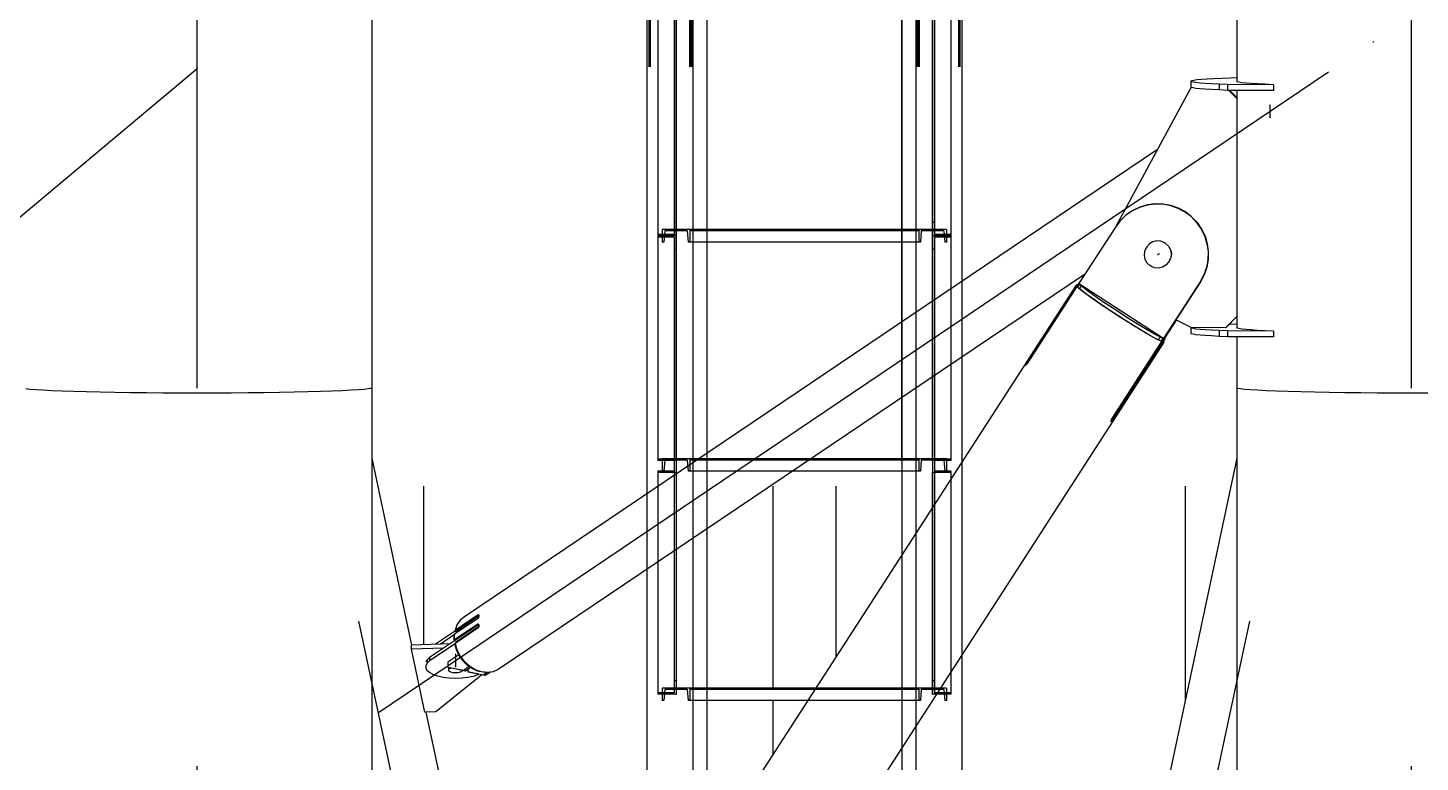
# Model space of a CAD drawing. Header units: millimetres. Extents: x 150209.93 to 150215.05, y 136675.65 to 136679.93.
# Drawn here: x 150211.2815 to 150211.403, y 136677.3883 to 136677.4523 of the extents above; entities that cross this region are included whole.
import ezdxf

# ---------------------------------------------------------------- set-up
doc = ezdxf.new("R2010")
doc.units = ezdxf.units.MM
doc.header["$LTSCALE"] = 0.25
for name, pattern in [('CENTER', [50.8, 31.75, -6.35, 6.35, -6.35]), ('XKITLINE00', [0]), ('XKITLINE02', [4, 2, -2]), ('XKITLINE03', [6, 3, -1, 1, -1])]:
    doc.linetypes.add(name, pattern=pattern)

# ---------------------------------------------------------------- blocks, each defined once
blk = doc.blocks.new('çatıı')
at = {"color": 8, "linetype": 'CENTER'}
for p, q in [((11840, 8951.04), (11840, 10620.27)), ((12370, 8951.04), (12370, 10620.27)), ((12015, 8360.27), (11840, 9180.27)), ((11840, 8360.27), (12370, 9180.27)), ((12195, 8360.27), (12370, 9180.27)), ((11919.13, 8809.46), (12353.27, 9101.89)), ((10096.38, 7630.28), (11840, 9090.27)), ((12308.29, 9068.84), (12308.29, 9074.35)), ((12259.23, 9009.2), (12259.83, 9009.53)), ((11840, 7286.23), (11840, 8951.04)), ((12370, 7286.23), (12370, 8951.04)), ((12015, 8100.54), (12015, 8908.22)), ((12195, 8100.54), (12195, 8908.22)), ((11952.81, 8834.91), (11952.81, 8829.39))]:
    blk.add_line(p, q, dxfattribs=at)
at = {"color": 116, "linetype": 'XKITLINE02', "true_color": 0x136734}
for p, q in [((12037.16, 9590.91), (12037.15, 7919.31)), ((12037.69, 9590.91), (12037.69, 7919.31)), ((12054.92, 9590.91), (12054.92, 7919.31)), ((12055, 9590.95), (12055, 7919.31)), ((12055.46, 9590.91), (12055.45, 7919.31)), ((12055.85, 9590.95), (12055.85, 7919.31)), ((12147.49, 9590.95), (12147.48, 7919.31)), ((12147.49, 9590.95), (12147.48, 7919.31)), ((12154.14, 9590.95), (12154.13, 7919.31)), ((12154.14, 9590.95), (12154.13, 7919.31)), ((12154.54, 9590.91), (12154.53, 7919.31)), ((12154.99, 9590.95), (12154.98, 7919.31)), ((12154.99, 9590.95), (12154.98, 7919.31)), ((12155.07, 9590.91), (12155.07, 7919.31)), ((12172.3, 9590.91), (12172.3, 7919.31)), ((12172.84, 9590.91), (12172.83, 7919.31)), ((12048.21, 9119.94), (12048.21, 9017.96)), ((12049.01, 9119.94), (12049.01, 9017.38)), ((12160.98, 9119.94), (12160.98, 9017.38)), ((12161.78, 9119.94), (12161.78, 9017.96)), ((12041.01, 9114.7), (12041.01, 9017.38)), ((12168.98, 9114.7), (12168.98, 9017.38)), ((12049.01, 9023.2), (12048.21, 9023.2)), ((12161.78, 9023.2), (12160.98, 9023.2)), ((12048.21, 9017.96), (12041.01, 9017.96)), ((12049.01, 9017.38), (12041.01, 9017.38)), ((12041.01, 9017.38), (12041.01, 8919.35)), ((12049.01, 9017.38), (12041.01, 9017.38)), ((12048.21, 9016.8), (12041.01, 9016.8)), ((12043.01, 9020.13), (12043.01, 9014.63)), ((12055.01, 9020.13), (12043.01, 9020.13)), ((12043.01, 9020.13), (12043.01, 9014.63)), ((12044.07, 9019.43), (12043.69, 9014.63)), ((12044.07, 9019.43), (12043.69, 9014.63)), ((12053.94, 9019.43), (12044.07, 9019.43)), ((12048.21, 9016.8), (12048.21, 8914.13)), ((12049.01, 9020.13), (12049.01, 9017.38)), ((12049.01, 9017.38), (12049.01, 8914.13)), ((12053.94, 9019.43), (12054.33, 9014.63)), ((12053.94, 9019.43), (12054.33, 9014.63)), ((12055.01, 9020.13), (12055.01, 9014.63)), ((12062.5, 9020.13), (12055.01, 9020.13)), ((12055.01, 9020.13), (12055.01, 9014.63)), ((12055.01, 9020.13), (12055.01, 9014.63)), ((12154.99, 9019.43), (12055.01, 9019.43)), ((12154.99, 9020.13), (12147.49, 9020.13)), ((12154.99, 9020.13), (12154.99, 9014.63)), ((12154.99, 9020.13), (12154.99, 9014.63)), ((12166.99, 9020.13), (12154.99, 9020.13)), ((12154.99, 9020.13), (12154.99, 9014.63)), ((12156.05, 9019.43), (12155.67, 9014.63)), ((12156.05, 9019.43), (12155.67, 9014.63)), ((12165.92, 9019.43), (12156.05, 9019.43)), ((12160.98, 9017.38), (12160.98, 8914.13)), ((12168.98, 9017.38), (12160.98, 9017.38)), ((12168.98, 9017.38), (12160.98, 9017.38)), ((12168.98, 9017.96), (12161.78, 9017.96)), ((12161.78, 9016.8), (12161.78, 8914.13)), ((12168.98, 9016.8), (12161.78, 9016.8)), ((12165.92, 9019.43), (12166.31, 9014.63)), ((12165.92, 9019.43), (12166.31, 9014.63)), ((12166.99, 9020.13), (12166.99, 9014.63)), ((12166.99, 9020.13), (12166.99, 9014.63)), ((12168.98, 9017.38), (12168.98, 8919.35)), ((12043.69, 9014.63), (12043.01, 9014.63)), ((12049.01, 9011.57), (12048.21, 9011.57)), ((12055.01, 9014.63), (12054.33, 9014.63)), ((12062.5, 9014.63), (12055.01, 9014.63)), ((12154.99, 9014.63), (12147.49, 9014.63)), ((12155.67, 9014.63), (12154.99, 9014.63)), ((12161.78, 9011.57), (12160.98, 9011.57)), ((12166.99, 9014.63), (12166.31, 9014.63)), ((12173.68, 8997.38), (12173.68, 8964.48)), ((12153.68, 8983.91), (12153.68, 8951.01)), ((12147.49, 8979.73), (12147.49, 8946.83)), ((12049.01, 8919.93), (12041.01, 8919.93)), ((12043.01, 8920.13), (12043.01, 8914.63)), ((12055.01, 8920.13), (12043.01, 8920.13)), ((12043.01, 8920.13), (12043.01, 8914.63)), ((12044.07, 8919.43), (12043.69, 8914.63)), ((12044.07, 8919.43), (12043.69, 8914.63)), ((12053.94, 8919.43), (12044.07, 8919.43)), ((12049.01, 8919.94), (12048.21, 8919.94)), ((12048.21, 8919.94), (12048.21, 8817.96)), ((12049.01, 8919.94), (12049.01, 8817.38)), ((12053.94, 8919.43), (12054.33, 8914.63)), ((12053.94, 8919.43), (12054.33, 8914.63)), ((12055.01, 8920.13), (12055.01, 8914.63)), ((12107.84, 8920.13), (12055.01, 8920.13)), ((12055.01, 8920.13), (12055.01, 8914.63)), ((12055.01, 8920.13), (12055.01, 8914.63)), ((12154.99, 8919.43), (12055.01, 8919.43)), ((12062.5, 8922.49), (12062.5, 8889.59)), ((12154.99, 8920.13), (12147.49, 8920.13)), ((12154.99, 8920.13), (12154.99, 8914.63)), ((12154.99, 8920.13), (12154.99, 8914.63)), ((12166.99, 8920.13), (12154.99, 8920.13)), ((12154.99, 8920.13), (12154.99, 8914.63)), ((12156.05, 8919.43), (12155.67, 8914.63)), ((12156.05, 8919.43), (12155.67, 8914.63)), ((12165.92, 8919.43), (12156.05, 8919.43)), ((12160.98, 8919.94), (12160.98, 8817.38)), ((12161.78, 8919.94), (12160.98, 8919.94)), ((12168.98, 8919.93), (12160.98, 8919.93)), ((12161.78, 8919.94), (12161.78, 8817.96)), ((12165.92, 8919.43), (12166.31, 8914.63)), ((12165.92, 8919.43), (12166.31, 8914.63)), ((12166.99, 8920.13), (12166.99, 8914.63)), ((12166.99, 8920.13), (12166.99, 8914.63)), ((12048.21, 8919.35), (12041.01, 8919.35)), ((12048.21, 8914.7), (12041.01, 8914.7)), ((12041.01, 8914.7), (12041.01, 8817.38)), ((12049.01, 8914.12), (12041.01, 8914.12)), ((12043.69, 8914.63), (12043.01, 8914.63)), ((12049.01, 8914.13), (12048.21, 8914.13)), ((12049.01, 8913.4), (12049.01, 8817.38)), ((12055.01, 8914.63), (12054.33, 8914.63)), ((12099.68, 8914.63), (12055.01, 8914.63)), ((12056.3, 8918.31), (12056.3, 8885.41)), ((12154.99, 8914.63), (12147.49, 8914.63)), ((12155.67, 8914.63), (12154.99, 8914.63)), ((12161.78, 8914.13), (12160.98, 8914.13)), ((12168.98, 8914.12), (12160.98, 8914.12)), ((12168.98, 8919.35), (12161.78, 8919.35)), ((12168.98, 8914.7), (12161.78, 8914.7)), ((12166.99, 8914.63), (12166.31, 8914.63)), ((12168.98, 8914.7), (12168.98, 8817.38)), ((12173.68, 8918.63), (12173.68, 8834.47)), ((12036.3, 8904.84), (12036.3, 8871.94)), ((12153.68, 8887.68), (12153.68, 8803.53)), ((12147.49, 8878.09), (12147.49, 8793.94)), ((12049.01, 8823.2), (12048.21, 8823.2)), ((12161.78, 8823.2), (12160.98, 8823.2)), ((12048.21, 8817.96), (12041.01, 8817.96)), ((12049.01, 8817.38), (12041.01, 8817.38)), ((12043.01, 8820.13), (12043.01, 8814.63)), ((12055.01, 8820.13), (12043.01, 8820.13)), ((12043.01, 8820.13), (12043.01, 8814.63)), ((12044.07, 8819.43), (12043.69, 8814.63)), ((12044.07, 8819.43), (12043.69, 8814.63)), ((12053.94, 8819.43), (12044.07, 8819.43)), ((12053.94, 8819.43), (12054.33, 8814.63)), ((12053.94, 8819.43), (12054.33, 8814.63)), ((12055.01, 8820.13), (12055.01, 8814.63)), ((12062.5, 8820.13), (12055.01, 8820.13)), ((12055.01, 8820.13), (12055.01, 8814.63)), ((12055.01, 8820.13), (12055.01, 8814.63)), ((12154.99, 8819.43), (12055.01, 8819.43)), ((12154.99, 8820.13), (12110.02, 8820.13)), ((12154.99, 8820.13), (12154.99, 8814.63)), ((12154.99, 8820.13), (12154.99, 8814.63)), ((12166.99, 8820.13), (12154.99, 8820.13)), ((12154.99, 8820.13), (12154.99, 8814.63)), ((12156.05, 8819.43), (12155.67, 8814.63)), ((12156.05, 8819.43), (12155.67, 8814.63)), ((12165.92, 8819.43), (12156.05, 8819.43)), ((12168.98, 8817.38), (12160.98, 8817.38)), ((12168.98, 8817.96), (12161.78, 8817.96)), ((12165.92, 8819.43), (12166.31, 8814.63)), ((12165.92, 8819.43), (12166.31, 8814.63)), ((12166.99, 8820.13), (12166.99, 8814.63)), ((12166.99, 8820.13), (12166.99, 8814.63)), ((12043.69, 8814.63), (12043.01, 8814.63)), ((12055.01, 8814.63), (12054.33, 8814.63)), ((12062.5, 8814.63), (12055.01, 8814.63)), ((12154.99, 8814.63), (12106.47, 8814.63)), ((12155.67, 8814.63), (12154.99, 8814.63)), ((12166.99, 8814.63), (12166.31, 8814.63))]:
    blk.add_line(p, q, dxfattribs=at)
at = {"color": 1, "linetype": 'XKITLINE03'}
for p, q in [((12049, 7919.31), (12049.01, 9590.91)), ((12055, 9590.95), (12055, 7919.31)), ((12147.48, 7919.31), (12147.49, 9590.95)), ((12160.98, 7919.31), (12160.98, 9590.91)), ((12049.01, 9114.12), (12049.01, 9017.38)), ((12160.98, 9017.38), (12160.98, 9114.12)), ((12049.01, 9017.38), (12049.01, 8919.93)), ((12055.01, 9020.13), (12154.99, 9020.13)), ((12055.01, 9020.13), (12055.01, 9020.13)), ((12154.99, 9020.13), (12154.99, 9020.13)), ((12160.98, 8919.93), (12160.98, 9017.38)), ((12055.01, 8920.13), (12154.99, 8920.13)), ((12055.01, 8920.13), (12055.01, 8920.13)), ((12154.99, 8920.13), (12154.99, 8920.13)), ((12049.01, 8914.12), (12049.01, 8817.38)), ((12160.98, 8817.38), (12160.98, 8914.12)), ((12055.01, 8820.13), (12154.99, 8820.13)), ((12055.01, 8820.13), (12055.01, 8820.13)), ((12154.99, 8820.13), (12154.99, 8820.13))]:
    blk.add_line(p, q, dxfattribs=at)
at = {"color": 7, "linetype": 'XKITLINE00'}
for p, q in [((12036.31, 9157.44), (12036.3, 8904.84)), ((12056.31, 9157.44), (12056.3, 8918.31)), ((12062.5, 9157.44), (12062.5, 8922.49)), ((12147.49, 9157.44), (12147.49, 8979.73)), ((12153.68, 9157.44), (12153.68, 8983.91)), ((12173.68, 9157.44), (12173.68, 8997.38)), ((12147.49, 9020.13), (12062.5, 9020.13)), ((12147.49, 9014.63), (12062.5, 9014.63)), ((12173.68, 8964.48), (12173.68, 8918.63)), ((12153.68, 8951.01), (12153.68, 8887.68)), ((12147.49, 8946.83), (12147.49, 8878.09)), ((12147.49, 8920.13), (12107.84, 8920.13)), ((12147.49, 8914.63), (12099.68, 8914.63)), ((12062.5, 8889.59), (12062.5, 8746.61)), ((12056.3, 8885.41), (12056.3, 8737.02)), ((12036.3, 8871.94), (12036.3, 8706.08)), ((12173.68, 8834.47), (12173.68, 8383.05)), ((12110.02, 8820.13), (12062.5, 8820.13)), ((12106.47, 8814.63), (12062.5, 8814.63)), ((12153.68, 8803.53), (12153.68, 8383.05)), ((12147.49, 8793.94), (12147.48, 8383.05))]:
    blk.add_line(p, q, dxfattribs=at)
at = {"color": 8, "linetype": 'XKITLINE00'}
for p, q in [((11916.2, 9141.74), (11916.2, 8951.04)), ((12293.8, 9141.74), (12293.8, 9084.56)), ((12274.05, 9084.91), (12273.7, 9084.71)), ((12273.7, 9084.71), (12273.7, 9082.21)), ((12273.7, 9084.71), (12273.89, 9084.52)), ((12274.62, 9084.33), (12273.89, 9084.52)), ((12274.94, 9085.1), (12274.05, 9084.91)), ((12275.88, 9084.14), (12274.62, 9084.33)), ((12276.35, 9085.29), (12274.94, 9085.1)), ((12277.67, 9083.95), (12275.88, 9084.14)), ((12278.29, 9085.47), (12276.35, 9085.29)), ((12279.96, 9083.77), (12277.67, 9083.95)), ((12280.73, 9085.65), (12278.29, 9085.47)), ((12282.75, 9083.6), (12279.96, 9083.77)), ((12283.66, 9085.82), (12280.73, 9085.65)), ((12286.02, 9083.43), (12282.75, 9083.6)), ((12287.06, 9085.99), (12283.66, 9085.82)), ((12286.02, 9083.43), (12286.02, 9080.93)), ((12289.73, 9083.27), (12286.02, 9083.43)), ((12290.91, 9086.14), (12287.06, 9085.99)), ((12293.8, 9086.24), (12290.91, 9086.14)), ((12293.8, 9084.75), (12293.67, 9084.68)), ((12293.67, 9084.68), (12293.86, 9084.49)), ((12294.59, 9084.29), (12293.86, 9084.49)), ((12295.85, 9084.1), (12294.59, 9084.29)), ((12297.64, 9083.92), (12295.85, 9084.1)), ((12299.93, 9083.74), (12297.64, 9083.92)), ((12302.72, 9083.56), (12299.93, 9083.74)), ((12305.99, 9083.4), (12302.72, 9083.56)), ((12273.81, 9082.11), (12240.92, 9021.34)), ((12273.7, 9082.21), (12273.89, 9082.02)), ((12274.62, 9081.83), (12273.89, 9082.02)), ((12275.88, 9081.64), (12274.62, 9081.83)), ((12277.67, 9081.45), (12275.88, 9081.64)), ((12279.96, 9081.27), (12277.67, 9081.45)), ((12282.75, 9081.1), (12279.96, 9081.27)), ((12286.02, 9080.93), (12282.75, 9081.1)), ((12289.73, 9080.77), (12286.02, 9080.93)), ((12289.73, 9083.27), (12289.73, 9080.77)), ((12309.7, 9083.24), (12289.73, 9083.27)), ((12309.7, 9080.74), (12289.73, 9080.77)), ((12290.29, 9080.77), (12293.8, 9077.25)), ((12290.71, 9080.77), (12293.8, 9077.68)), ((12293.8, 9080.77), (12293.8, 8977.1)), ((12309.7, 9083.24), (12305.99, 9083.4)), ((12309.7, 9083.24), (12309.7, 9080.74)), ((12259.08, 9054.9), (11956.7, 8851.22)), ((12251.31, 9029.73), (12248.21, 9028.24)), ((12251.45, 9029.8), (12248.34, 9028.31)), ((12254.62, 9030.71), (12251.31, 9029.73)), ((12254.75, 9030.78), (12251.45, 9029.8)), ((12258.03, 9031.16), (12254.62, 9030.71)), ((12258.17, 9031.24), (12254.75, 9030.78)), ((12261.48, 9031.07), (12258.03, 9031.16)), ((12261.62, 9031.15), (12258.17, 9031.24)), ((12264.87, 9030.45), (12261.48, 9031.07)), ((12265.01, 9030.52), (12261.62, 9031.15)), ((12268.12, 9029.29), (12264.87, 9030.45)), ((12268.26, 9029.37), (12265.01, 9030.52)), ((12271.16, 9027.65), (12268.12, 9029.29)), ((12271.29, 9027.73), (12268.26, 9029.37)), ((12242.87, 9023.91), (12240.78, 9021.17)), ((12245.37, 9026.28), (12242.87, 9023.91)), ((12248.21, 9028.24), (12245.37, 9026.28)), ((12248.34, 9028.31), (12248.21, 9028.24)), ((12248.34, 9028.31), (12248.29, 9028.28)), ((12273.9, 9025.55), (12271.16, 9027.65)), ((12274.03, 9025.63), (12271.29, 9027.73)), ((12273.9, 9025.55), (12276.27, 9023.05)), ((12274.03, 9025.63), (12276.41, 9023.12)), ((12276.27, 9023.05), (12278.23, 9020.21)), ((12276.41, 9023.12), (12278.37, 9020.28)), ((12240.78, 9021.17), (12223.98, 8995.17)), ((12278.23, 9020.21), (12279.72, 9017.09)), ((12278.37, 9020.28), (12279.86, 9017.17)), ((12279.72, 9017.09), (12280.71, 9013.78)), ((12279.86, 9017.17), (12280.85, 9013.86)), ((12253.44, 9010.55), (12253.26, 9008.81)), ((12254.15, 9012.15), (12253.44, 9010.55)), ((12254.42, 9012.57), (12254.15, 9012.15)), ((12255.59, 9013.87), (12254.42, 9012.57)), ((12257.1, 9014.75), (12255.59, 9013.87)), ((12258.81, 9015.11), (12257.1, 9014.75)), ((12257.14, 9014.77), (12257.1, 9014.75)), ((12258.85, 9015.14), (12257.14, 9014.77)), ((12260.55, 9014.93), (12258.81, 9015.11)), ((12260.59, 9014.95), (12258.85, 9015.14)), ((12262.15, 9014.22), (12260.55, 9014.93)), ((12262.19, 9014.24), (12260.59, 9014.95)), ((12262.19, 9014.24), (12262.15, 9014.22)), ((12262.57, 9013.95), (12262.15, 9014.22)), ((12262.61, 9013.97), (12262.19, 9014.24)), ((12262.61, 9013.97), (12262.57, 9013.95)), ((12263.87, 9012.78), (12262.57, 9013.95)), ((12263.91, 9012.8), (12262.61, 9013.97)), ((12263.87, 9012.78), (12264.75, 9011.26)), ((12263.91, 9012.8), (12264.79, 9011.28)), ((12264.75, 9011.26), (12265.12, 9009.55)), ((12264.79, 9011.28), (12265.16, 9009.57)), ((12280.71, 9013.78), (12281.17, 9010.36)), ((12280.85, 9013.86), (12281.3, 9010.44)), ((12253.26, 9008.81), (12253.63, 9007.09)), ((12253.63, 9007.09), (12254.51, 9005.58)), ((12255.81, 9004.41), (12254.51, 9005.58)), ((12262.79, 9004.48), (12261.28, 9003.61)), ((12263.96, 9005.79), (12262.79, 9004.48)), ((12264, 9005.81), (12262.83, 9004.51)), ((12264.23, 9006.2), (12263.96, 9005.79)), ((12264, 9005.81), (12263.96, 9005.79)), ((12264.27, 9006.23), (12264, 9005.81)), ((12264.94, 9007.81), (12264.23, 9006.2)), ((12264.27, 9006.23), (12264.23, 9006.2)), ((12264.98, 9007.83), (12264.27, 9006.23)), ((12265.12, 9009.55), (12264.94, 9007.81)), ((12265.16, 9009.57), (12264.98, 9007.83)), ((12281.08, 9006.91), (12280.46, 9003.52)), ((12281.22, 9006.99), (12280.6, 9003.6)), ((12281.17, 9010.36), (12281.08, 9006.91)), ((12281.3, 9010.44), (12281.22, 9006.99)), ((12227.63, 9000.81), (11971.4, 8828.22)), ((12256.23, 9004.14), (12255.81, 9004.41)), ((12257.83, 9003.42), (12256.23, 9004.14)), ((12259.57, 9003.24), (12257.83, 9003.42)), ((12261.28, 9003.61), (12259.57, 9003.24)), ((12279.32, 9000.27), (12277.68, 8997.23)), ((12279.46, 9000.34), (12277.82, 8997.31)), ((12280.46, 9003.52), (12279.32, 9000.27)), ((12279.46, 9000.34), (12279.32, 9000.27)), ((12280.6, 9003.6), (12279.46, 9000.34)), ((12223.57, 8995.8), (11948.29, 8569.91)), ((12223.62, 8995.57), (12201.94, 8962.03)), ((12223.92, 8995.2), (12202.24, 8961.66)), ((12223.94, 8995.75), (12223.57, 8995.8)), ((12223.57, 8995.8), (12223.62, 8995.57)), ((12224.06, 8995.29), (12223.62, 8995.57)), ((12224.28, 8994.97), (12223.92, 8995.2)), ((12223.92, 8995.2), (12224.3, 8994.82)), ((12224.08, 8995.66), (12223.94, 8995.75)), ((12224.76, 8996.72), (12223.95, 8995.46)), ((12223.95, 8995.46), (12223.99, 8995.34)), ((12224.28, 8994.98), (12223.98, 8995.17)), ((12224.8, 8996.6), (12223.99, 8995.34)), ((12224.06, 8995.29), (12223.99, 8995.34)), ((12225.09, 8996.23), (12224.28, 8994.97)), ((12225.04, 8994.26), (12224.28, 8994.97)), ((12225.51, 8993.79), (12224.3, 8994.82)), ((12224.8, 8996.79), (12224.76, 8996.72)), ((12224.76, 8996.72), (12224.8, 8996.6)), ((12224.92, 8996.8), (12224.8, 8996.79)), ((12224.87, 8996.55), (12224.8, 8996.6)), ((12225.02, 8996.79), (12224.92, 8996.8)), ((12225.86, 8995.52), (12225.04, 8994.26)), ((12226.23, 8993.29), (12225.04, 8994.26)), ((12261.38, 8972.69), (12225.09, 8996.23)), ((12225.86, 8995.52), (12225.09, 8996.23)), ((12227.25, 8992.45), (12225.51, 8993.79)), ((12227.05, 8994.55), (12225.86, 8995.52)), ((12227.82, 8992.08), (12226.23, 8993.29)), ((12228.63, 8993.34), (12227.05, 8994.55)), ((12229.46, 8990.83), (12227.25, 8992.45)), ((12230.57, 8991.92), (12228.63, 8993.34)), ((12277.82, 8997.31), (12239.33, 8937.77)), ((12277.68, 8997.23), (12260.88, 8971.24)), ((12277.82, 8997.31), (12277.68, 8997.23)), ((12229.76, 8990.66), (12227.82, 8992.08)), ((12232.07, 8988.99), (12229.46, 8990.83)), ((12232.01, 8989.07), (12229.76, 8990.66)), ((12232.82, 8990.33), (12230.57, 8991.92)), ((12234.52, 8987.34), (12232.01, 8989.07)), ((12235.01, 8986.98), (12232.07, 8988.99)), ((12235.33, 8988.6), (12232.82, 8990.33)), ((12237.23, 8985.52), (12234.52, 8987.34)), ((12238.18, 8984.85), (12235.01, 8986.98)), ((12238.04, 8986.78), (12235.33, 8988.6)), ((12240.88, 8984.9), (12238.04, 8986.78)), ((12240.07, 8983.64), (12237.23, 8985.52)), ((12241.49, 8982.68), (12238.18, 8984.85)), ((12242.97, 8981.76), (12240.07, 8983.64)), ((12243.78, 8983.02), (12240.88, 8984.9)), ((12244.83, 8980.53), (12241.49, 8982.68)), ((12245.86, 8979.91), (12242.97, 8981.76)), ((12246.68, 8981.17), (12243.78, 8983.02)), ((12248.12, 8978.47), (12244.83, 8980.53)), ((12249.5, 8979.41), (12246.68, 8981.17)), ((12267.26, 8980.65), (12262.15, 8972.75)), ((12267.32, 8980.61), (12262.21, 8972.71)), ((12273.87, 8977.28), (12267.11, 8980.72)), ((12293.8, 8982.2), (12288.85, 8977.26)), ((12293.8, 8982.08), (12289.12, 8977.41)), ((12248.69, 8978.15), (12245.86, 8979.91)), ((12251.23, 8976.56), (12248.12, 8978.47)), ((12251.36, 8976.52), (12248.69, 8978.15)), ((12252.18, 8977.78), (12249.5, 8979.41)), ((12254.09, 8974.85), (12251.23, 8976.56)), ((12253.84, 8975.05), (12251.36, 8976.52)), ((12254.65, 8976.3), (12252.18, 8977.78)), ((12256.04, 8973.77), (12253.84, 8975.05)), ((12256.61, 8973.41), (12254.09, 8974.85)), ((12256.85, 8975.03), (12254.65, 8976.3)), ((12258.74, 8973.99), (12256.85, 8975.03)), ((12273.8, 8977.32), (12273.7, 8977.26)), ((12273.7, 8977.26), (12273.7, 8974.76)), ((12273.7, 8977.26), (12273.89, 8977.07)), ((12273.7, 8974.76), (12273.89, 8974.57)), ((12288.85, 8977.26), (12273.87, 8977.28)), ((12274.62, 8976.88), (12273.89, 8977.07)), ((12274.62, 8974.38), (12273.89, 8974.57)), ((12275.88, 8976.69), (12274.62, 8976.88)), ((12275.88, 8974.19), (12274.62, 8974.38)), ((12277.67, 8976.5), (12275.88, 8976.69)), ((12277.67, 8974), (12275.88, 8974.19)), ((12279.96, 8976.32), (12277.67, 8976.5)), ((12282.75, 8976.15), (12279.96, 8976.32)), ((12286.01, 8975.98), (12282.75, 8976.15)), ((12286.01, 8975.98), (12286.01, 8973.48)), ((12289.73, 8975.82), (12286.01, 8975.98)), ((12289.12, 8977.41), (12288.85, 8977.26)), ((12289.73, 8975.82), (12289.73, 8973.32)), ((12309.7, 8975.79), (12289.73, 8975.82)), ((12290.9, 8978.69), (12290.38, 8978.67)), ((12293.8, 8978.79), (12290.9, 8978.69)), ((12293.8, 8977.3), (12293.67, 8977.23)), ((12293.67, 8977.23), (12293.86, 8977.04)), ((12294.59, 8976.84), (12293.86, 8977.04)), ((12295.85, 8976.65), (12294.59, 8976.84)), ((12297.64, 8976.47), (12295.85, 8976.65)), ((12299.93, 8976.29), (12297.64, 8976.47)), ((12302.72, 8976.11), (12299.93, 8976.29)), ((12305.99, 8975.95), (12302.72, 8976.11)), ((12309.7, 8975.79), (12305.99, 8975.95)), ((12309.7, 8975.79), (12309.7, 8973.29)), ((12261.89, 8970.94), (11986.62, 8545.05)), ((12260.93, 8971.2), (12239.25, 8937.66)), ((12261.52, 8970.99), (12239.84, 8937.45)), ((12257.93, 8972.73), (12256.04, 8973.77)), ((12258.7, 8972.26), (12256.61, 8973.41)), ((12259.45, 8971.95), (12257.93, 8972.73)), ((12260.31, 8971.46), (12258.7, 8972.26)), ((12260.26, 8973.2), (12258.74, 8973.99)), ((12260.26, 8973.2), (12259.45, 8971.95)), ((12260.57, 8971.43), (12259.45, 8971.95)), ((12261.38, 8972.69), (12260.26, 8973.2)), ((12260.93, 8971.2), (12260.31, 8971.46)), ((12261.38, 8972.69), (12260.57, 8971.43)), ((12260.88, 8971.24), (12260.57, 8971.44)), ((12260.93, 8971.2), (12260.57, 8971.43)), ((12260.92, 8971.26), (12260.88, 8971.24)), ((12260.92, 8971.26), (12260.9, 8971.22)), ((12261.52, 8970.99), (12261.02, 8971.32)), ((12261.16, 8971.23), (12261.02, 8971.32)), ((12261.97, 8972.49), (12261.16, 8971.23)), ((12261.35, 8971.2), (12261.16, 8971.23)), ((12262.17, 8972.45), (12261.35, 8971.2)), ((12261.47, 8971.21), (12261.35, 8971.2)), ((12262.28, 8972.47), (12261.47, 8971.21)), ((12261.89, 8970.94), (12261.52, 8970.99)), ((12261.84, 8971.17), (12261.56, 8971.35)), ((12261.97, 8972.49), (12261.83, 8972.57)), ((12261.84, 8971.17), (12261.89, 8970.94)), ((12262.17, 8972.45), (12261.97, 8972.49)), ((12262.28, 8972.66), (12262, 8972.84)), ((12262.28, 8972.47), (12262.17, 8972.45)), ((12262.28, 8972.66), (12262.32, 8972.54)), ((12262.32, 8972.54), (12262.28, 8972.47)), ((12279.96, 8973.82), (12277.67, 8974)), ((12282.75, 8973.65), (12279.96, 8973.82)), ((12286.01, 8973.48), (12282.75, 8973.65)), ((12289.73, 8973.32), (12286.01, 8973.48)), ((12309.7, 8973.29), (12289.73, 8973.32)), ((12293.8, 8973.32), (12293.8, 8951.04)), ((12201.94, 8962.03), (12201.75, 8961.73)), ((12202.32, 8961.79), (12201.94, 8962.03)), ((12201.32, 8961), (12201.25, 8960.86)), ((12201.25, 8960.85), (12201.28, 8960.77)), ((12201.36, 8960.74), (12201.28, 8960.77)), ((12201.43, 8961.2), (12201.32, 8961)), ((12201.49, 8960.8), (12201.36, 8960.74)), ((12201.58, 8961.45), (12201.43, 8961.2)), ((12201.65, 8960.93), (12201.49, 8960.8)), ((12201.75, 8961.73), (12201.58, 8961.45)), ((12201.84, 8961.13), (12201.65, 8960.93)), ((12202.12, 8961.49), (12201.75, 8961.73)), ((12202.04, 8961.38), (12201.84, 8961.13)), ((12202.24, 8961.66), (12202.04, 8961.38)), ((11767.08, 8950.37), (11765.26, 8950.59)), ((11769.6, 8950.15), (11767.08, 8950.37)), ((11769.6, 8950.16), (11767.08, 8950.37)), ((11772.79, 8949.95), (11769.6, 8950.16)), ((11772.79, 8949.95), (11769.6, 8950.15)), ((11776.64, 8949.76), (11772.79, 8949.95)), ((11776.64, 8949.76), (11772.79, 8949.95)), ((11781.09, 8949.57), (11776.64, 8949.76)), ((11781.09, 8949.58), (11776.64, 8949.76)), ((11903.35, 8949.76), (11898.9, 8949.57)), ((11903.35, 8949.76), (11898.9, 8949.58)), ((11907.2, 8949.95), (11903.35, 8949.76)), ((11907.2, 8949.95), (11903.35, 8949.76)), ((11910.39, 8950.16), (11907.2, 8949.95)), ((11910.39, 8950.15), (11907.2, 8949.95)), ((11912.91, 8950.37), (11910.39, 8950.15)), ((11912.91, 8950.37), (11910.39, 8950.16)), ((11914.73, 8950.59), (11912.91, 8950.37)), ((11915.83, 8950.81), (11914.73, 8950.59)), ((11915.83, 8950.81), (11914.73, 8950.59)), ((11916.2, 8951.04), (11915.83, 8950.81)), ((11916.2, 8951.04), (11915.83, 8950.81)), ((11916.2, 8951.04), (11916.2, 8565.48)), ((12294.16, 8950.81), (12293.8, 8951.04)), ((12293.8, 8951.04), (12293.8, 8396.88)), ((12294.16, 8950.81), (12293.8, 8951.04)), ((12295.26, 8950.59), (12294.16, 8950.81)), ((12295.26, 8950.59), (12294.16, 8950.81)), ((12297.08, 8950.37), (12295.26, 8950.59)), ((12299.6, 8950.15), (12297.08, 8950.37)), ((12299.6, 8950.16), (12297.08, 8950.37)), ((12302.79, 8949.95), (12299.6, 8950.16)), ((12302.79, 8949.95), (12299.6, 8950.15)), ((12306.64, 8949.76), (12302.79, 8949.95)), ((12306.64, 8949.76), (12302.79, 8949.95)), ((12311.09, 8949.57), (12306.64, 8949.76)), ((12311.09, 8949.58), (12306.64, 8949.76)), ((11786.11, 8949.41), (11781.09, 8949.58)), ((11786.11, 8949.41), (11781.09, 8949.57)), ((11791.65, 8949.26), (11786.11, 8949.41)), ((11791.65, 8949.26), (11786.11, 8949.41)), ((11797.66, 8949.12), (11791.65, 8949.26)), ((11797.66, 8949.12), (11791.65, 8949.26)), ((11804.07, 8949), (11797.66, 8949.12)), ((11804.07, 8949.01), (11797.66, 8949.12)), ((11810.83, 8948.91), (11804.07, 8949.01)), ((11810.83, 8948.91), (11804.07, 8949)), ((11817.88, 8948.83), (11810.83, 8948.91)), ((11817.88, 8948.83), (11810.83, 8948.91)), ((11825.13, 8948.78), (11817.88, 8948.83)), ((11825.13, 8948.78), (11817.88, 8948.83)), ((11832.53, 8948.74), (11825.13, 8948.78)), ((11832.53, 8948.75), (11825.13, 8948.78)), ((11840, 8948.73), (11832.53, 8948.74)), ((11847.46, 8948.74), (11840, 8948.73)), ((11854.86, 8948.78), (11847.46, 8948.74)), ((11854.86, 8948.78), (11847.46, 8948.75)), ((11862.12, 8948.83), (11854.86, 8948.78)), ((11862.12, 8948.83), (11854.86, 8948.78)), ((11869.16, 8948.91), (11862.12, 8948.83)), ((11869.16, 8948.91), (11862.12, 8948.83)), ((11875.92, 8949.01), (11869.16, 8948.91)), ((11875.92, 8949), (11869.16, 8948.91)), ((11882.33, 8949.12), (11875.92, 8949)), ((11882.33, 8949.12), (11875.92, 8949.01)), ((11888.34, 8949.26), (11882.33, 8949.12)), ((11888.34, 8949.26), (11882.33, 8949.12)), ((11893.88, 8949.41), (11888.34, 8949.26)), ((11893.88, 8949.41), (11888.34, 8949.26)), ((11898.9, 8949.58), (11893.88, 8949.41)), ((11898.9, 8949.57), (11893.88, 8949.41)), ((12316.11, 8949.41), (12311.09, 8949.58)), ((12316.11, 8949.41), (12311.09, 8949.57)), ((12321.65, 8949.26), (12316.11, 8949.41)), ((12321.65, 8949.26), (12316.11, 8949.41)), ((12327.66, 8949.12), (12321.65, 8949.26)), ((12327.66, 8949.12), (12321.65, 8949.26)), ((12334.07, 8949), (12327.66, 8949.12)), ((12334.07, 8949.01), (12327.66, 8949.12)), ((12340.83, 8948.91), (12334.07, 8949.01)), ((12340.83, 8948.91), (12334.07, 8949)), ((12347.88, 8948.83), (12340.83, 8948.91)), ((12347.88, 8948.83), (12340.83, 8948.91)), ((12355.13, 8948.78), (12347.88, 8948.83)), ((12355.13, 8948.78), (12347.88, 8948.83)), ((12362.53, 8948.74), (12355.13, 8948.78)), ((12362.53, 8948.75), (12355.13, 8948.78)), ((12370, 8948.73), (12362.53, 8948.74)), ((12377.46, 8948.74), (12370, 8948.73)), ((12239.25, 8937.66), (12239.07, 8937.36)), ((12239.84, 8937.45), (12239.34, 8937.77)), ((12238.84, 8936.81), (12238.8, 8936.6)), ((12238.8, 8936.6), (12238.82, 8936.45)), ((12238.82, 8936.45), (12238.89, 8936.37)), ((12238.93, 8937.07), (12238.84, 8936.81)), ((12238.99, 8936.37), (12238.89, 8936.37)), ((12239.07, 8937.36), (12238.93, 8937.07)), ((12239.12, 8936.48), (12239.01, 8936.37)), ((12239.27, 8936.66), (12239.12, 8936.48)), ((12239.64, 8937.16), (12239.14, 8937.48)), ((12239.45, 8936.89), (12239.27, 8936.66)), ((12239.64, 8937.16), (12239.45, 8936.89)), ((12239.84, 8937.45), (12239.64, 8937.16)), ((11916.2, 8920.3), (11933.57, 8838.87)), ((12293.8, 8920.3), (12263.94, 8780.4)), ((11938.8, 8908.22), (11938.8, 8839.04)), ((12091.2, 8908.22), (12091.2, 8820.13)), ((12118.8, 8908.22), (12118.8, 8833.7)), ((12271.2, 8908.22), (12271.2, 8814.4)), ((11962.82, 8847.73), (11941.49, 8833.37)), ((11962.48, 8850.48), (11952.4, 8843.68)), ((11962.48, 8847.9), (11952.4, 8841.11)), ((11962.66, 8852), (11952.58, 8845.21)), ((11953.43, 8847.61), (11952.58, 8845.21)), ((11962.82, 8851.45), (11952.74, 8844.66)), ((11962.82, 8846.77), (11952.74, 8839.98)), ((11962.99, 8851.78), (11952.96, 8845.03)), ((11954.83, 8849.66), (11953.43, 8847.61)), ((11956.7, 8851.22), (11954.83, 8849.66)), ((11962.62, 8850.6), (11962.48, 8850.48)), ((11962.62, 8847.95), (11962.48, 8847.9)), ((11962.85, 8847.82), (11962.48, 8847.9)), ((11962.75, 8850.79), (11962.62, 8850.6)), ((11962.75, 8847.92), (11962.62, 8847.95)), ((11962.77, 8852.03), (11962.66, 8852)), ((11962.95, 8851.93), (11962.66, 8852)), ((11962.86, 8851.02), (11962.75, 8850.79)), ((11962.75, 8847.92), (11962.86, 8847.81)), ((11962.88, 8852.03), (11962.77, 8852.03)), ((11962.88, 8846.62), (11962.77, 8846.45)), ((11963, 8851.74), (11962.82, 8851.45)), ((11962.82, 8851.45), (11962.82, 8850.94)), ((11962.91, 8847.71), (11962.82, 8847.73)), ((11962.82, 8847.73), (11962.82, 8846.77)), ((11962.82, 8846.77), (11962.89, 8846.63)), ((11962.95, 8851.28), (11962.86, 8851.02)), ((11962.86, 8847.81), (11962.95, 8847.62)), ((11962.88, 8852.03), (11962.96, 8851.92)), ((11962.96, 8846.86), (11962.88, 8846.62)), ((11962.99, 8851.53), (11962.95, 8851.28)), ((11962.95, 8847.62), (11962.99, 8847.39)), ((11962.96, 8851.92), (11963, 8851.75)), ((11963, 8847.13), (11962.96, 8846.86)), ((11963, 8851.75), (11962.99, 8851.53)), ((11962.99, 8847.39), (11963, 8847.13)), ((11952.74, 8845.08), (11944.03, 8839.21)), ((11952.37, 8843.45), (11946.18, 8839.28)), ((11952.12, 8842.65), (11952.1, 8842.01)), ((11952.1, 8842.01), (11952.12, 8841.36)), ((11952.17, 8843.28), (11952.12, 8842.65)), ((11952.3, 8842.77), (11952.12, 8842.65)), ((11952.36, 8841.52), (11952.12, 8841.36)), ((11952.12, 8841.36), (11952.17, 8840.71)), ((11952.37, 8843.42), (11952.17, 8843.28)), ((11952.67, 8841.05), (11952.17, 8840.71)), ((11952.34, 8840.67), (11952.17, 8840.71)), ((11952.4, 8843.68), (11952.26, 8842.43)), ((11952.26, 8842.43), (11952.4, 8841.11)), ((11952.84, 8841.01), (11952.4, 8841.11)), ((11952.57, 8845.2), (11952.46, 8844.89)), ((11962.66, 8846.3), (11952.58, 8839.51)), ((11953.06, 8845.09), (11952.58, 8845.21)), ((11952.84, 8841.01), (11952.67, 8841.05)), ((11952.74, 8845.08), (11952.74, 8844.66)), ((11952.96, 8845.03), (11952.74, 8845.08)), ((11952.96, 8845.03), (11952.74, 8844.66)), ((11952.93, 8845.13), (11952.83, 8845.06)), ((11953.06, 8845.09), (11952.93, 8845.13)), ((11962.77, 8846.45), (11962.66, 8846.3)), ((11950.49, 8839.42), (11933.41, 8838.86)), ((11933.41, 8838.86), (11933.41, 8837.02)), ((11947.62, 8837.49), (11933.41, 8837.02)), ((11933.41, 8837.02), (11939.26, 8809.59)), ((11952.59, 8839.46), (11941.49, 8831.99)), ((11954.18, 8834.6), (11949.47, 8831.43)), ((11952.66, 8839.24), (11952.42, 8839.09)), ((11952.42, 8839.09), (11953.2, 8836.55)), ((11952.58, 8839.51), (11953.43, 8836.71)), ((11952.74, 8839.98), (11952.74, 8839.61)), ((11952.74, 8839.98), (11952.87, 8839.7)), ((11953.43, 8836.71), (11953.2, 8836.55)), ((11953.2, 8836.55), (11954.42, 8834.14)), ((11953.43, 8836.71), (11954.83, 8834.01)), ((11939.79, 8829.95), (11939.77, 8828.88)), ((11939.77, 8828.88), (11940.33, 8827.82)), ((11940.37, 8832.38), (11939.79, 8831.33)), ((11940.37, 8831.01), (11939.79, 8829.95)), ((11941.49, 8833.37), (11940.37, 8832.38)), ((11940.37, 8832.38), (11940.37, 8831.01)), ((11941.49, 8831.99), (11940.37, 8831.01)), ((11941.49, 8833.37), (11941.49, 8831.99)), ((11949.47, 8831.43), (11949.47, 8829.13)), ((11956.28, 8827.74), (11949.47, 8829.13)), ((11950.33, 8828.93), (11949.47, 8829.13)), ((11949.71, 8829.08), (11949.71, 8828.66)), ((11949.76, 8828.87), (11949.71, 8828.66)), ((11949.76, 8828.87), (11949.71, 8828.66)), ((11949.71, 8828.66), (11949.71, 8827.92)), ((11949.88, 8829.05), (11949.76, 8828.87)), ((11949.88, 8829.05), (11949.76, 8828.87)), ((11949.9, 8828.34), (11949.76, 8828.14)), ((11950.13, 8828.53), (11949.9, 8828.34)), ((11950.13, 8829), (11950.13, 8828.53)), ((11950.44, 8828.71), (11950.13, 8828.53)), ((11950.33, 8828.96), (11950.33, 8828.93)), ((11957.14, 8827.54), (11950.33, 8828.93)), ((11950.82, 8828.86), (11950.44, 8828.71)), ((11954.42, 8834.14), (11956.01, 8831.94)), ((11954.83, 8834.01), (11956.7, 8831.6)), ((11957.93, 8830.06), (11956.01, 8831.94)), ((11958.8, 8829.44), (11956.28, 8827.74)), ((11958.94, 8829.59), (11956.7, 8831.6)), ((11959.38, 8829.05), (11957.14, 8827.54)), ((11958.8, 8829.46), (11957.93, 8830.06)), ((11958.8, 8829.46), (11958.8, 8829.44)), ((11958.84, 8829.43), (11958.8, 8829.44)), ((11960.08, 8828.57), (11958.81, 8829.45)), ((11961.43, 8828.09), (11958.94, 8829.59)), ((11962.37, 8827.53), (11960.08, 8828.57)), ((11941.43, 8826.84), (11940.33, 8827.82)), ((11943.03, 8825.96), (11941.43, 8826.84)), ((11945.06, 8825.24), (11943.03, 8825.96)), ((11964.3, 8825.88), (11944.24, 8809.75)), ((11947.42, 8824.69), (11945.06, 8825.24)), ((11950.02, 8824.36), (11947.42, 8824.69)), ((11949.76, 8828.14), (11949.71, 8827.92)), ((11949.71, 8827.92), (11949.75, 8827.71)), ((11949.75, 8827.71), (11949.89, 8827.51)), ((11950.11, 8827.31), (11949.89, 8827.51)), ((11952.74, 8824.24), (11950.02, 8824.36)), ((11950.42, 8827.14), (11950.11, 8827.31)), ((11950.8, 8826.99), (11950.42, 8827.14)), ((11951.24, 8826.87), (11950.8, 8826.99)), ((11951.73, 8826.77), (11951.24, 8826.87)), ((11952.25, 8826.72), (11951.73, 8826.77)), ((11952.79, 8826.7), (11952.25, 8826.72)), ((11955.47, 8824.35), (11952.74, 8824.24)), ((11953.33, 8826.72), (11952.79, 8826.7)), ((11953.85, 8826.77), (11953.33, 8826.72)), ((11954.34, 8826.86), (11953.85, 8826.77)), ((11954.79, 8826.98), (11954.34, 8826.86)), ((11955.17, 8827.13), (11954.79, 8826.98)), ((11955.48, 8827.3), (11955.17, 8827.13)), ((11958.08, 8824.67), (11955.47, 8824.35)), ((11955.71, 8827.5), (11955.48, 8827.3)), ((11955.86, 8827.7), (11955.71, 8827.5)), ((11955.89, 8827.82), (11955.86, 8827.7)), ((11957.14, 8827.54), (11956.28, 8827.74)), ((11960.46, 8825.21), (11958.08, 8824.67)), ((11958.1, 8828.19), (11958.1, 8827.15)), ((11964.91, 8825.76), (11958.1, 8827.15)), ((11958.97, 8826.95), (11958.1, 8827.15)), ((11958.97, 8826.97), (11958.97, 8826.95)), ((11965.78, 8825.56), (11958.97, 8826.95)), ((11962.5, 8825.92), (11960.46, 8825.21)), ((11964.05, 8827.17), (11961.43, 8828.09)), ((11964.72, 8826.99), (11962.37, 8827.53)), ((11962.94, 8826.16), (11962.5, 8825.92)), ((11966.67, 8826.88), (11964.05, 8827.17)), ((11965.74, 8826.99), (11964.72, 8826.99)), ((11966.6, 8826.89), (11964.91, 8825.76)), ((11965.78, 8825.56), (11964.91, 8825.76)), ((11968.03, 8827.08), (11965.78, 8825.56)), ((11969.17, 8827.24), (11966.67, 8826.88)), ((11971.4, 8828.22), (11969.17, 8827.24)), ((12091.2, 8814.63), (12091.2, 8791)), ((11944.24, 8809.75), (11939.26, 8809.59)), ((11939.82, 8809.61), (11946.05, 8780.4))]:
    blk.add_line(p, q, dxfattribs=at)
for centre in [(12353.27, 9101.89), (11840, 9090.27), (12308.29, 9074.35), (12308.29, 9068.84), (12259.23, 9009.2), (12259.83, 9009.53), (11840, 8951.04), (11840, 8951.04), (12370, 8951.04), (12370, 8951.04), (11952.81, 8834.91), (11952.81, 8829.39), (11919.13, 8809.46)]:
    blk.add_circle(centre, 0.05, dxfattribs=at)
at = {"color": 1, "linetype": 'XKITLINE00'}
for centre in [(12049.01, 9017.38), (12049.01, 9017.38), (12055.01, 9020.13), (12055.01, 9020.13), (12154.99, 9020.13), (12154.99, 9020.13), (12160.98, 9017.38), (12160.98, 9017.38), (12049.01, 8919.93), (12055.01, 8920.13), (12055.01, 8920.13), (12154.99, 8920.13), (12154.99, 8920.13), (12160.98, 8919.93), (12049.01, 8914.12), (12160.98, 8914.12), (12049.01, 8817.38), (12055.01, 8820.13), (12055.01, 8820.13), (12154.99, 8820.13), (12154.99, 8820.13), (12160.98, 8817.38)]:
    blk.add_circle(centre, 0.05, dxfattribs=at)

msp = doc.modelspace()

# ---------------------------------------------------------------- block references
at = {"xscale": 0.0002000170049888334, "yscale": 0.0002000170049888334, "zscale": 0.0002000170049888334}
msp.add_blockref('çatıı', (150208.92807, 136675.63059), dxfattribs=at)

doc.saveas('drawing.dxf')
